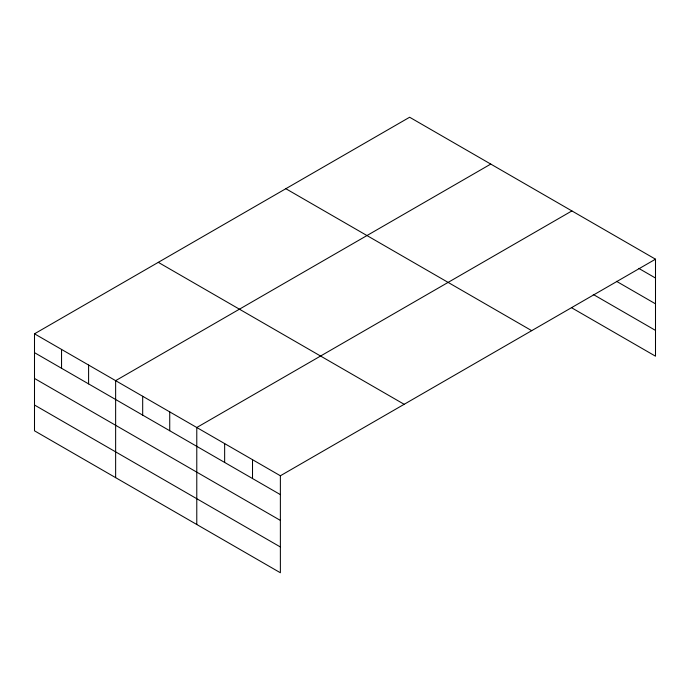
<?xml version="1.0" encoding="UTF-8"?>
<svg xmlns="http://www.w3.org/2000/svg" width="690" height="690" viewBox="0 0 690 690"><rect width="100%" height="100%" fill="white"/><g stroke="black" fill="none" stroke-linecap="round" stroke-linejoin="round"><path stroke-width="1.03" d="M655.5 259.19L409.627 117.24L34.5 333.813L34.5 430.81L280.373 572.76L280.373 475.772L655.5 259.19L655.5 356.187L571.898 307.921M490.763 164.082L115.635 380.656L115.635 477.652M571.898 210.924L196.779 427.507L196.779 524.495M638.776 268.384L655.5 278.044M616.489 281.304L655.5 303.833M593.262 294.466L655.5 330.398M285.832 188.706L531.705 330.665M158.295 262.347L404.168 404.297M34.5 333.813L280.373 475.772M34.5 352.659L280.373 494.618M34.5 378.448L280.373 520.407M34.5 405.021L280.373 546.972M252.514 459.678L252.514 478.532M224.647 443.592L224.647 462.438M169.731 411.887L169.731 430.741M142.683 396.276L142.683 415.121M88.596 365.045L88.596 383.89M61.548 349.425L61.548 368.279"/></g></svg>
